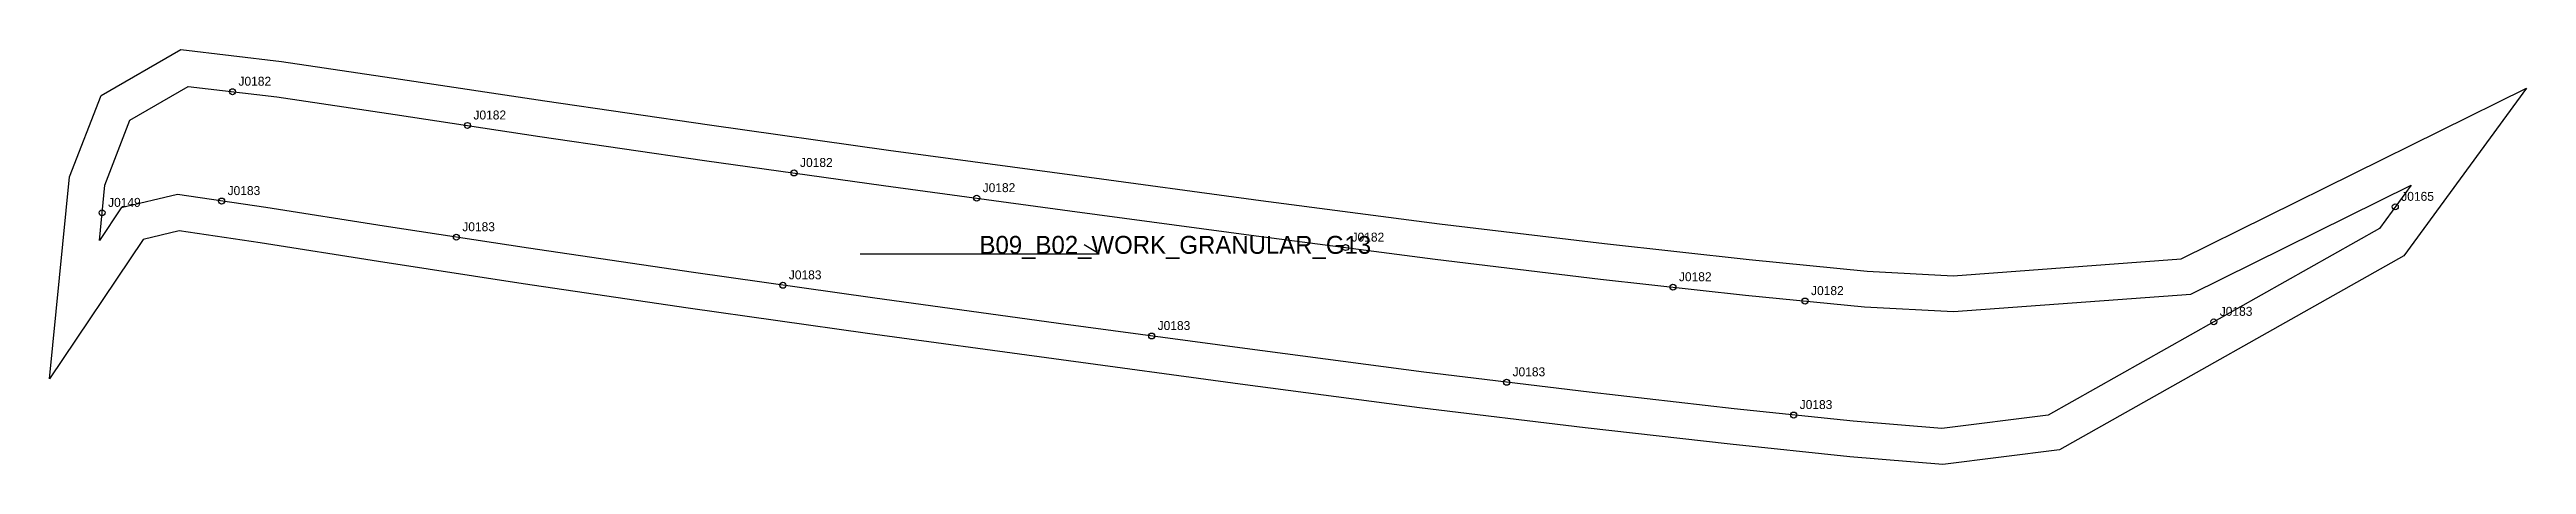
# Model space of a CAD drawing. Header units: millimetres. Extents: x -19 to 811, y -94 to 45.
import ezdxf

# ---------------------------------------------------------------- set-up
doc = ezdxf.new("R2010")
doc.units = ezdxf.units.MM
for name, color, linetype in [('CUT', 1, 'Continuous'), ('GRAIN', 3, 'Continuous'), ('LABEL', 7, 'Continuous'), ('NOTCH', 2, 'Continuous'), ('SEW', 5, 'Continuous')]:
    doc.layers.add(name, color=color, linetype=linetype)

msp = doc.modelspace()

# ---------------------------------------------------------------- linework, layer by layer
at = {"layer": 'CUT'}
msp.add_lwpolyline([(-11.78, 2.8), (-1.28, 30.06), (25.4, 45.46), (59.11, 41.46), (98.99, 35.54), (147.33, 28.22), (202.46, 20.19), (262.32, 11.78), (324.63, 3.32), (386.95, -5.09), (446.83, -12.93), (502.05, -19.57), (550.46, -24.93), (590, -28.83), (618.75, -30.33), (695.1, -24.74), (810.65, 32.53), (769.6, -23.68), (654.36, -88.66), (615.24, -93.6), (584.17, -91.08), (544.12, -86.84), (495.5, -81.32), (440.07, -74.58), (380.01, -66.66), (317.65, -58.2), (255.27, -49.68), (195.3, -41.18), (140.04, -33.03), (91.65, -25.56), (52.03, -19.36), (24.88, -15.35), (12.81, -18.23), (-18.52, -64.91), (-11.78, 2.8)], close=True, dxfattribs=at)
at = {"layer": 'GRAIN'}
for p, q in [((252.8, -23), (332.8, -23)), ((332.8, -23), (327.8, -20))]:
    msp.add_line(p, q, dxfattribs=at)
at = {"layer": 'NOTCH'}
for centre in [(42.73, 31.32), (121.39, 20.01), (230.72, 4.1), (-0.92, -9.27), (39.09, -5.32), (291.85, -4.34), (766.74, -7.25), (117.66, -17.43), (415.35, -20.91), (226.97, -33.55), (524.94, -34.18), (569.16, -38.83), (350.43, -50.54), (705.98, -45.78), (469.24, -66.04), (565.36, -77.02)]:
    msp.add_circle(centre, 1, dxfattribs=at)
at = {"layer": 'SEW'}
msp.add_lwpolyline([(0, 0), (8.39, 21.79), (27.94, 33.07), (57.52, 29.56), (97.21, 23.67), (145.56, 16.35), (200.76, 8.31), (260.67, -0.11), (323.02, -8.57), (385.36, -16.98), (445.34, -24.84), (500.67, -31.49), (549.21, -36.86), (589.1, -40.8), (618.87, -42.35), (698.32, -36.54), (772.03, 0), (761.44, -14.5), (650.52, -77.05), (614.97, -81.54), (585.29, -79.13), (545.43, -74.91), (496.9, -69.4), (441.57, -62.68), (381.61, -54.77), (319.26, -46.3), (256.93, -37.8), (197.02, -29.3), (141.83, -21.16), (93.5, -13.71), (53.84, -7.5), (24.34, -3.14), (5.46, -7.64), (-1.84, -18.53)], close=True, dxfattribs=at)

# ---------------------------------------------------------------- texts
at = {"layer": 'LABEL'}
for s, height, p in [('J0182', 3, (44.73, 33.32)), ('J0182', 3, (123.39, 22.01)), ('J0182', 3, (232.72, 6.1)), ('J0182', 3, (293.85, -2.34)), ('J0149', 3, (1.08, -7.27)), ('J0183', 3, (41.09, -3.32)), ('J0165', 3, (768.74, -5.25)), ('J0183', 3, (119.66, -15.43)), ('J0182', 3, (417.35, -18.91)), ('B09_B02_WORK_GRANULAR_G13', 6, (292.8, -23)), ('J0183', 3, (228.97, -31.55)), ('J0182', 3, (526.94, -32.18)), ('J0182', 3, (571.16, -36.83)), ('J0183', 3, (707.98, -43.78)), ('J0183', 3, (352.43, -48.54)), ('J0183', 3, (471.24, -64.04)), ('J0183', 3, (567.36, -75.02))]:
    msp.add_text(s, height=height, dxfattribs=at).set_placement(p)

doc.saveas('drawing.dxf')
